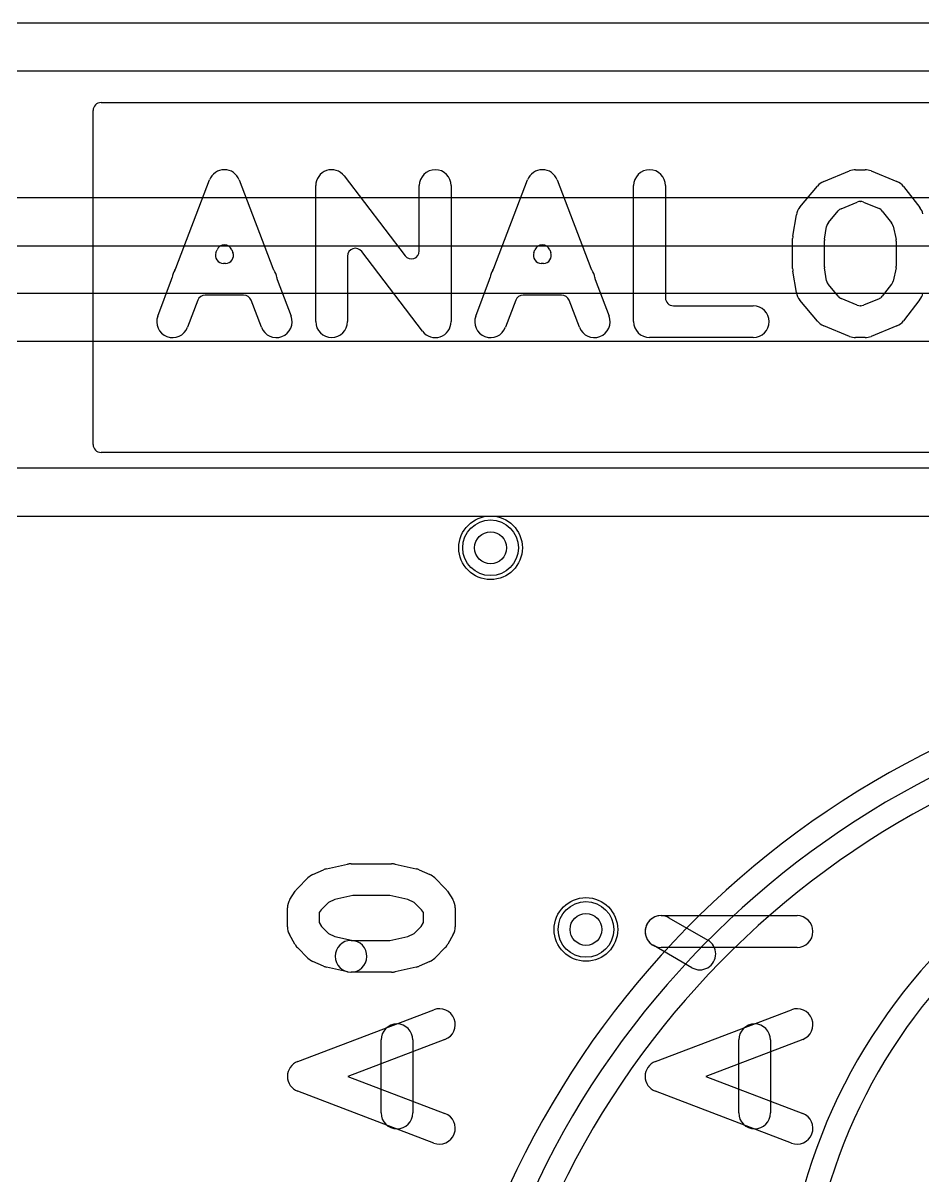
# Model space of a CAD drawing. Extents: x 0 to 57.1, y 0 to 59.8.
# Drawn here: x 37.06 to 42.72, y 12.45 to 19.7 of the extents above; entities that cross this region are included whole.
import ezdxf

# ---------------------------------------------------------------- set-up
doc = ezdxf.new("R2010")
doc.units = 0
for name, color, linetype in [('Hole', 1, 'CONTINUOUS'), ('L1', 3, 'CONTINUOUS'), ('L2', 3, 'CONTINUOUS'), ('L3', 3, 'CONTINUOUS'), ('L4', 3, 'CONTINUOUS'), ('PartsSilk-A', 221, 'CONTINUOUS'), ('Resist-A', 2, 'CONTINUOUS'), ('Resist-B', 2, 'CONTINUOUS'), ('Silk-A', 140, 'CONTINUOUS')]:
    doc.layers.add(name, color=color, linetype=linetype)

msp = doc.modelspace()

# ---------------------------------------------------------------- linework, layer by layer
at = {"layer": 'Hole'}
for centre in [(40, 16.4), (40.6, 14)]:
    msp.add_circle(centre, 0.1, dxfattribs=at)
at = {"layer": 'L1'}
for p, q in [((45.2, 19.70004), (29.1, 19.70004)), ((29.1, 19.4), (45.2, 19.4)), ((45.2, 18.6), (29.1, 18.6)), ((29.82503, 18.29996), (45.2, 18.29996)), ((51.9, 18.00004), (30.7, 18.00004)), ((30.7, 17.7), (51.9, 17.7)), ((51.9, 16.9), (30.7, 16.9)), ((31.2, 16.59996), (51.9, 16.59996))]:
    msp.add_line(p, q, dxfattribs=at)
for centre in [(40, 16.4), (40.6, 14)]:
    msp.add_circle(centre, 0.2, dxfattribs=at)
for centre, radius, start, end in [((45.32126, 9.99999), 5.72505, 90.0001, 164.999913), ((45.32125, 10), 5.575, 90, 165.000042), ((45.32125, 10), 5.425, 90, 165.00004), ((45.41, 11.4), 3.575, 90, 180), ((45.41, 11.4), 3.425, 90, 180)]:
    msp.add_arc(centre, radius, start, end, dxfattribs=at)
at = {"layer": 'L2'}
for centre in [(40, 16.4), (40.6, 14)]:
    msp.add_circle(centre, 0.2, dxfattribs=at)
at = {"layer": 'L3'}
for centre in [(40, 16.4), (40.6, 14)]:
    msp.add_circle(centre, 0.2, dxfattribs=at)
at = {"layer": 'L4'}
for centre in [(40, 16.4), (40.6, 14)]:
    msp.add_circle(centre, 0.2, dxfattribs=at)
at = {"layer": 'PartsSilk-A'}
for p, q in [((37.5, 17.05), (37.5, 19.15)), ((37.55, 19.2), (47.25, 19.2)), ((42.2963, 18.77778), (42.35556, 18.77778)), ((38.02107, 18.15842), (38.23248, 18.71338)), ((38.41938, 18.71338), (38.63079, 18.15843)), ((39.07954, 18.73838), (39.46208, 18.2363)), ((40.02107, 18.15842), (40.23248, 18.71338)), ((40.41938, 18.71338), (40.63079, 18.15843)), ((42.09547, 18.70366), (42.25746, 18.76993)), ((42.39398, 18.7701), (42.55639, 18.70366)), ((38.9, 17.82222), (38.9, 18.67778)), ((39.55185, 18.26661), (39.55185, 18.67778)), ((39.75185, 18.67778), (39.75185, 17.82222)), ((40.9, 17.82222), (40.9, 18.67778)), ((41.1, 18.67778), (41.1, 17.97222)), ((41.9454, 18.5418), (42.05651, 18.67513)), ((42.59746, 18.6725), (42.70116, 18.53917)), ((42.20573, 18.53269), (42.30685, 18.57406)), ((42.32578, 18.57778), (42.32606, 18.57778)), ((42.34499, 18.57406), (42.44362, 18.53371)), ((41.90136, 18.36088), (41.92358, 18.49422)), ((42.12508, 18.44501), (42.18626, 18.51842)), ((42.46415, 18.51813), (42.52258, 18.44302)), ((42.10068, 18.34024), (42.11417, 18.42122)), ((42.53192, 18.42316), (42.55066, 18.33882)), ((41.9, 18.15556), (41.9, 18.34444)), ((38.27253, 18.25669), (38.27921, 18.27422)), ((38.37266, 18.27422), (38.37934, 18.25669)), ((40.27253, 18.25669), (40.27921, 18.27422)), ((40.37266, 18.27422), (40.37934, 18.25669)), ((42.1, 18.16798), (42.1, 18.33202)), ((42.55185, 18.32797), (42.55185, 18.17203)), ((39.1, 18.23339), (39.1, 17.82222)), ((39.57231, 17.76162), (39.18977, 18.2637)), ((38.33261, 18.18889), (38.31925, 18.18889)), ((40.33261, 18.18889), (40.31925, 18.18889)), ((41.92358, 18.00578), (41.90136, 18.13912)), ((42.11417, 18.07879), (42.10068, 18.15976)), ((42.55066, 18.16118), (42.53192, 18.07684)), ((37.90655, 17.85782), (37.99387, 18.08702)), ((38.65799, 18.08699), (38.7453, 17.85782)), ((39.90655, 17.85782), (39.99387, 18.08702)), ((40.65799, 18.08699), (40.7453, 17.85782)), ((42.18626, 17.98158), (42.12508, 18.05499)), ((42.52258, 18.05698), (42.46415, 17.98187)), ((38.44689, 17.98889), (38.20497, 17.98889)), ((40.44689, 17.98889), (40.20497, 17.98889)), ((38.15824, 17.95669), (38.09345, 17.78662)), ((38.5584, 17.78662), (38.49362, 17.95669)), ((40.15824, 17.95669), (40.09345, 17.78662)), ((40.5584, 17.78662), (40.49362, 17.95669)), ((41.15, 17.92222), (41.65185, 17.92222)), ((42.05651, 17.82487), (41.9454, 17.9582)), ((42.30686, 17.92594), (42.20574, 17.96731)), ((42.32607, 17.92222), (42.32579, 17.92222)), ((42.44362, 17.96629), (42.345, 17.92594)), ((42.70116, 17.96083), (42.59746, 17.8275)), ((42.25844, 17.72967), (42.09547, 17.79634)), ((42.55639, 17.79634), (42.39343, 17.72967)), ((41.65185, 17.72222), (41, 17.72222)), ((42.35556, 17.72222), (42.2963, 17.72222)), ((47.25, 17), (37.55, 17)), ((38.88161, 14.34508), (38.94828, 14.37471)), ((38.9672, 14.38095), (39.10053, 14.41058)), ((39.12222, 14.41296), (39.37778, 14.41296)), ((39.39947, 14.41058), (39.5328, 14.38095)), ((39.55172, 14.37471), (39.61839, 14.34508)), ((38.78485, 14.25775), (38.85151, 14.32441)), ((39.64849, 14.32441), (39.71515, 14.25775)), ((38.73811, 14.18927), (38.77145, 14.24112)), ((39.1332, 14.21296), (39.02036, 14.18788)), ((39.3668, 14.21296), (39.1332, 14.21296)), ((39.47964, 14.18788), (39.3668, 14.21296)), ((39.72855, 14.24112), (39.76189, 14.18927)), ((38.9798, 14.16986), (38.93386, 14.12392)), ((39.02036, 14.18788), (38.9798, 14.16986)), ((39.5202, 14.16986), (39.47964, 14.18788)), ((39.56614, 14.12392), (39.5202, 14.16986)), ((38.72222, 14.01667), (38.72222, 14.13519)), ((38.93386, 14.12392), (38.92222, 14.10581)), ((38.92222, 14.10581), (38.92222, 14.04287)), ((39.57778, 14.10581), (39.56614, 14.12392)), ((39.57778, 14.04287), (39.57778, 14.10581)), ((39.77778, 14.13519), (39.77778, 14.01667)), ((41.07222, 14.08704), (41.92778, 14.08704)), ((41.12212, 14.0737), (41.36657, 13.93296)), ((38.92222, 14.04287), (38.93598, 14.01841)), ((38.93598, 14.01841), (38.9798, 13.97458)), ((39.5202, 13.97458), (39.56402, 14.01841)), ((39.56402, 14.01841), (39.57778, 14.04287)), ((38.76841, 13.90838), (38.73507, 13.96764)), ((38.9798, 13.97458), (39.02036, 13.95656)), ((39.02036, 13.95656), (39.14391, 13.9291)), ((39.12222, 13.93148), (39.3668, 13.93148)), ((39.3668, 13.93148), (39.47964, 13.95656)), ((39.47964, 13.95656), (39.5202, 13.97458)), ((39.76493, 13.96764), (39.73159, 13.90838)), ((38.8515, 13.82003), (38.78484, 13.8867)), ((39.71516, 13.8867), (39.6485, 13.82003)), ((41.26677, 13.75964), (41.02232, 13.90038)), ((41.92778, 13.88704), (41.07222, 13.88704)), ((38.94828, 13.76973), (38.88161, 13.79936)), ((39.61839, 13.79936), (39.55172, 13.76973)), ((39.10053, 13.73386), (38.9672, 13.76349)), ((39.37778, 13.73148), (39.12222, 13.73148)), ((39.5328, 13.76349), (39.39947, 13.73386)), ((38.78662, 13.16938), (39.64218, 13.4953)), ((41.03662, 13.16938), (41.89218, 13.4953)), ((39.71338, 13.3084), (39.10312, 13.07593)), ((39.31111, 12.8463), (39.31111, 13.30556)), ((39.51111, 13.30556), (39.51111, 12.8463)), ((41.96338, 13.3084), (41.35312, 13.07593)), ((41.56111, 12.8463), (41.56111, 13.30556)), ((41.76111, 13.30556), (41.76111, 12.8463)), ((39.10312, 13.07593), (39.71338, 12.84345)), ((41.35312, 13.07593), (41.96338, 12.84345)), ((39.64218, 12.65655), (38.78662, 12.98248)), ((41.89218, 12.65655), (41.03662, 12.98248))]:
    msp.add_line(p, q, dxfattribs=at)
for centre, radius, start, end in [((37.55, 19.15), 0.05, 90, 180), ((38.32593, 18.67778), 0.1, 20.854458, 159.145542), ((39, 18.67778), 0.1, 37.30308, 180), ((39.65185, 18.67778), 0.1, 0, 180), ((40.32593, 18.67778), 0.1, 20.854458, 159.145542), ((41, 18.67778), 0.1, 0, 180), ((42.2963, 18.67778), 0.1, 90, 112.649394), ((42.35556, 18.67778), 0.1, 67.522939, 90), ((42.23853, 18.81621), 0.05, -67.753869, -67.343112), ((42.41291, 18.81638), 0.05, -112.482355, -112.246131), ((42.13333, 18.61111), 0.1, 112.2483, 140.192962), ((42.51852, 18.61111), 0.1, 37.871466, 67.746396), ((42.32578, 18.52778), 0.05, 90, 112.249024), ((42.32606, 18.52778), 0.05, 67.753869, 90), ((42.02222, 18.47778), 0.1, 140.192962, 170.537678), ((42.22467, 18.48641), 0.05, 112.256736, 140.195108), ((42.42469, 18.48743), 0.05, 37.883025, 67.749569), ((42.62222, 18.47778), 0.1, 12.526943, 37.871466), ((42.16349, 18.413), 0.05, 140.192962, 170.540632), ((42.48311, 18.41232), 0.05, 12.52135, 37.876873), ((42, 18.34444), 0.1, 170.537678, 180), ((38.32594, 18.25642), 0.05, 20.856498, 159.147581), ((39.15, 18.23339), 0.05, 37.312195, 180), ((40.32594, 18.25642), 0.05, 20.856498, 159.147581), ((42.15, 18.33202), 0.05, 170.537678, 180), ((42.50185, 18.32798), 0.05, -0.011459, 12.526779), ((38.31925, 18.23889), 0.05, 159.143502, -90), ((38.33261, 18.23889), 0.05, -90, 20.850549), ((39.50185, 18.2666), 0.05, -142.695745, 0.011459), ((40.31925, 18.23889), 0.05, 159.143502, -90), ((40.33261, 18.23889), 0.05, -90, 20.850549), ((38.0963, 18.08889), 0.1, 144.39305, 173.903419), ((37.97435, 18.17622), 0.05, -35.60695, -20.856498), ((38.67751, 18.17623), 0.05, -159.143502, -144.39305), ((38.55556, 18.08889), 0.1, 6.084578, 35.611608), ((40.0963, 18.08889), 0.1, 144.39305, 173.903419), ((39.97435, 18.17622), 0.05, -35.60695, -20.856498), ((40.67751, 18.17623), 0.05, -159.143502, -144.39305), ((40.55556, 18.08889), 0.1, 6.084578, 35.611608), ((42, 18.15556), 0.1, 180, -170.537678), ((42.15, 18.16798), 0.05, 180, -170.540955), ((42.50185, 18.17203), 0.05, -12.532536, 0), ((37.94715, 18.10482), 0.05, -20.856498, -6.095972), ((38.70471, 18.10479), 0.05, -173.914207, -159.143502), ((39.94715, 18.10482), 0.05, -20.856498, -6.095972), ((40.70471, 18.10479), 0.05, -173.914207, -159.143502), ((42.16349, 18.087), 0.05, -170.548981, -140.193757), ((42.48311, 18.08769), 0.05, -37.885032, -12.527535), ((38.20496, 17.93889), 0.05, 89.988541, 159.143502), ((38.4469, 17.93889), 0.05, 20.853162, 90.011459), ((40.20496, 17.93889), 0.05, 89.988541, 159.143502), ((40.4469, 17.93889), 0.05, 20.853162, 90.011459), ((42.02222, 18.02222), 0.1, -170.537678, -140.192962), ((42.22467, 18.01359), 0.05, -140.192962, -112.249024), ((42.42468, 18.01257), 0.05, -67.743264, -37.879615), ((42.62222, 18.02222), 0.1, -37.871466, -12.526943), ((41.15, 17.97222), 0.05, 180, -90), ((41.65185, 17.82222), 0.1, -90, 90), ((42.32579, 17.97222), 0.05, -112.246131, -90), ((42.32607, 17.97222), 0.05, -90, -67.749734), ((38, 17.82222), 0.1, 159.145542, -20.854458), ((38.65185, 17.82222), 0.1, -159.145542, 20.854458), ((40, 17.82222), 0.1, 159.145542, -20.854458), ((40.65185, 17.82222), 0.1, -159.145542, 20.854458), ((39, 17.82222), 0.1, 180, 0), ((39.65185, 17.82222), 0.1, -142.69692, 0), ((41, 17.82222), 0.1, 180, -90), ((42.13333, 17.88889), 0.1, -140.192962, -112.248301), ((42.51852, 17.88889), 0.1, -67.746396, -37.871466), ((42.2963, 17.82222), 0.1, -112.2483, -90), ((42.35556, 17.82222), 0.1, -90, -67.746396), ((37.55, 17.05), 0.05, 180, -90), ((38.98889, 14.28333), 0.1, 102.526943, 113.960744), ((39.12222, 14.31296), 0.1, 90, 102.526943), ((39.37778, 14.31296), 0.1, 77.473057, 90), ((39.51111, 14.28333), 0.1, 66.039256, 77.473057), ((38.92222, 14.2537), 0.1, 113.960744, 135), ((39.57778, 14.2537), 0.1, 45, 66.039256), ((38.85556, 14.18704), 0.1, 135, 147.260298), ((39.64444, 14.18704), 0.1, 32.739702, 45), ((38.82222, 14.13519), 0.1, 147.260298, 180), ((39.67778, 14.13519), 0.1, 0, 32.739702), ((41.07222, 13.98704), 0.1, 60.066081, -119.930818), ((41.07222, 13.98704), 0.1, 90, -90), ((41.92778, 13.98704), 0.1, -90, 90), ((38.82222, 14.01667), 0.1, 180, -150.638189), ((39.67778, 14.01667), 0.1, -29.361811, 0), ((39.12222, 13.83148), 0.1, 90, -90), ((39.12222, 13.83148), 0.1, -102.526943, 77.470737), ((41.31667, 13.8463), 0.1, -119.933919, 60.069182), ((38.85556, 13.95741), 0.1, -150.638189, -135.004051), ((39.64444, 13.95741), 0.1, -44.995949, -29.361811), ((38.92222, 13.89074), 0.1, -135.004051, -113.960744), ((39.57778, 13.89074), 0.1, -66.039256, -44.995949), ((38.98889, 13.86111), 0.1, -113.960744, -102.526943), ((39.37778, 13.83148), 0.1, -90, -77.473057), ((39.51111, 13.86111), 0.1, -77.473057, -66.039256), ((39.67778, 13.40185), 0.1, -69.145542, 110.854012), ((41.92778, 13.40185), 0.1, -69.145542, 110.854012), ((39.41111, 13.30556), 0.1, 0, 180), ((41.66111, 13.30556), 0.1, 0, 180), ((38.82222, 13.07593), 0.1, 110.854458, -110.854597), ((41.07222, 13.07593), 0.1, 110.854458, -110.854597), ((39.41111, 12.8463), 0.1, 180, 0), ((39.67778, 12.75), 0.1, -110.854458, 69.145403), ((41.66111, 12.8463), 0.1, 180, 0), ((41.92778, 12.75), 0.1, -110.854458, 69.145403)]:
    msp.add_arc(centre, radius, start, end, dxfattribs=at)
at = {"layer": 'Resist-A'}
for centre in [(40, 16.4), (40.6, 14)]:
    msp.add_circle(centre, 0.175, dxfattribs=at)
at = {"layer": 'Resist-B'}
for centre in [(40, 16.4), (40.6, 14)]:
    msp.add_circle(centre, 0.175, dxfattribs=at)
at = {"layer": 'Silk-A'}
for p, q in [((37.5, 17.05), (37.5, 19.15)), ((37.55, 19.2), (47.25, 19.2)), ((42.2963, 18.77778), (42.35556, 18.77778)), ((38.02107, 18.15842), (38.23248, 18.71338)), ((38.41938, 18.71338), (38.63079, 18.15843)), ((39.07954, 18.73838), (39.46208, 18.2363)), ((40.02107, 18.15842), (40.23248, 18.71338)), ((40.41938, 18.71338), (40.63079, 18.15843)), ((42.09547, 18.70366), (42.25746, 18.76993)), ((42.39398, 18.7701), (42.55639, 18.70366)), ((38.9, 17.82222), (38.9, 18.67778)), ((39.55185, 18.26661), (39.55185, 18.67778)), ((39.75185, 18.67778), (39.75185, 17.82222)), ((40.9, 17.82222), (40.9, 18.67778)), ((41.1, 18.67778), (41.1, 17.97222)), ((41.9454, 18.5418), (42.05651, 18.67513)), ((42.59746, 18.6725), (42.70116, 18.53917)), ((42.20573, 18.53269), (42.30685, 18.57406)), ((42.32578, 18.57778), (42.32606, 18.57778)), ((42.34499, 18.57406), (42.44362, 18.53371)), ((41.90136, 18.36088), (41.92358, 18.49422)), ((42.12508, 18.44501), (42.18626, 18.51842)), ((42.46415, 18.51813), (42.52258, 18.44302)), ((42.10068, 18.34024), (42.11417, 18.42122)), ((42.53192, 18.42316), (42.55066, 18.33882)), ((41.9, 18.15556), (41.9, 18.34444)), ((38.27253, 18.25669), (38.27921, 18.27422)), ((38.37266, 18.27422), (38.37934, 18.25669)), ((40.27253, 18.25669), (40.27921, 18.27422)), ((40.37266, 18.27422), (40.37934, 18.25669)), ((42.1, 18.16798), (42.1, 18.33202)), ((42.55185, 18.32797), (42.55185, 18.17203)), ((39.1, 18.23339), (39.1, 17.82222)), ((39.57231, 17.76162), (39.18977, 18.2637)), ((38.33261, 18.18889), (38.31925, 18.18889)), ((40.33261, 18.18889), (40.31925, 18.18889)), ((41.92358, 18.00578), (41.90136, 18.13912)), ((42.11417, 18.07879), (42.10068, 18.15976)), ((42.55066, 18.16118), (42.53192, 18.07684)), ((37.90655, 17.85782), (37.99387, 18.08702)), ((38.65799, 18.08699), (38.7453, 17.85782)), ((39.90655, 17.85782), (39.99387, 18.08702)), ((40.65799, 18.08699), (40.7453, 17.85782)), ((42.18626, 17.98158), (42.12508, 18.05499)), ((42.52258, 18.05698), (42.46415, 17.98187)), ((38.44689, 17.98889), (38.20497, 17.98889)), ((40.44689, 17.98889), (40.20497, 17.98889)), ((38.15824, 17.95669), (38.09345, 17.78662)), ((38.5584, 17.78662), (38.49362, 17.95669)), ((40.15824, 17.95669), (40.09345, 17.78662)), ((40.5584, 17.78662), (40.49362, 17.95669)), ((41.15, 17.92222), (41.65185, 17.92222)), ((42.05651, 17.82487), (41.9454, 17.9582)), ((42.30686, 17.92594), (42.20574, 17.96731)), ((42.32607, 17.92222), (42.32579, 17.92222)), ((42.44362, 17.96629), (42.345, 17.92594)), ((42.70116, 17.96083), (42.59746, 17.8275)), ((42.25844, 17.72967), (42.09547, 17.79634)), ((42.55639, 17.79634), (42.39343, 17.72967)), ((41.65185, 17.72222), (41, 17.72222)), ((42.35556, 17.72222), (42.2963, 17.72222)), ((47.25, 17), (37.55, 17)), ((38.88161, 14.34508), (38.94828, 14.37471)), ((38.9672, 14.38095), (39.10053, 14.41058)), ((39.12222, 14.41296), (39.37778, 14.41296)), ((39.39947, 14.41058), (39.5328, 14.38095)), ((39.55172, 14.37471), (39.61839, 14.34508)), ((38.78485, 14.25775), (38.85151, 14.32441)), ((39.64849, 14.32441), (39.71515, 14.25775)), ((38.73811, 14.18927), (38.77145, 14.24112)), ((39.1332, 14.21296), (39.02036, 14.18788)), ((39.3668, 14.21296), (39.1332, 14.21296)), ((39.47964, 14.18788), (39.3668, 14.21296)), ((39.72855, 14.24112), (39.76189, 14.18927)), ((38.9798, 14.16986), (38.93386, 14.12392)), ((39.02036, 14.18788), (38.9798, 14.16986)), ((39.5202, 14.16986), (39.47964, 14.18788)), ((39.56614, 14.12392), (39.5202, 14.16986)), ((38.72222, 14.01667), (38.72222, 14.13519)), ((38.93386, 14.12392), (38.92222, 14.10581)), ((38.92222, 14.10581), (38.92222, 14.04287)), ((39.57778, 14.10581), (39.56614, 14.12392)), ((39.57778, 14.04287), (39.57778, 14.10581)), ((39.77778, 14.13519), (39.77778, 14.01667)), ((41.07222, 14.08704), (41.92778, 14.08704)), ((41.12212, 14.0737), (41.36657, 13.93296)), ((38.92222, 14.04287), (38.93598, 14.01841)), ((38.93598, 14.01841), (38.9798, 13.97458)), ((39.5202, 13.97458), (39.56402, 14.01841)), ((39.56402, 14.01841), (39.57778, 14.04287)), ((38.76841, 13.90838), (38.73507, 13.96764)), ((38.9798, 13.97458), (39.02036, 13.95656)), ((39.02036, 13.95656), (39.14391, 13.9291)), ((39.12222, 13.93148), (39.3668, 13.93148)), ((39.3668, 13.93148), (39.47964, 13.95656)), ((39.47964, 13.95656), (39.5202, 13.97458)), ((39.76493, 13.96764), (39.73159, 13.90838)), ((38.8515, 13.82003), (38.78484, 13.8867)), ((39.71516, 13.8867), (39.6485, 13.82003)), ((41.26677, 13.75964), (41.02232, 13.90038)), ((41.92778, 13.88704), (41.07222, 13.88704)), ((38.94828, 13.76973), (38.88161, 13.79936)), ((39.61839, 13.79936), (39.55172, 13.76973)), ((39.10053, 13.73386), (38.9672, 13.76349)), ((39.37778, 13.73148), (39.12222, 13.73148)), ((39.5328, 13.76349), (39.39947, 13.73386)), ((38.78662, 13.16938), (39.64218, 13.4953)), ((41.03662, 13.16938), (41.89218, 13.4953)), ((39.71338, 13.3084), (39.10312, 13.07593)), ((39.31111, 12.8463), (39.31111, 13.30556)), ((39.51111, 13.30556), (39.51111, 12.8463)), ((41.96338, 13.3084), (41.35312, 13.07593)), ((41.56111, 12.8463), (41.56111, 13.30556)), ((41.76111, 13.30556), (41.76111, 12.8463)), ((39.10312, 13.07593), (39.71338, 12.84345)), ((41.35312, 13.07593), (41.96338, 12.84345)), ((39.64218, 12.65655), (38.78662, 12.98248)), ((41.89218, 12.65655), (41.03662, 12.98248))]:
    msp.add_line(p, q, dxfattribs=at)
for centre, radius, start, end in [((37.55, 19.15), 0.05, 90, 180), ((38.32593, 18.67778), 0.1, 20.854458, 159.145542), ((39, 18.67778), 0.1, 37.30308, 180), ((39.65185, 18.67778), 0.1, 0, 180), ((40.32593, 18.67778), 0.1, 20.854458, 159.145542), ((41, 18.67778), 0.1, 0, 180), ((42.2963, 18.67778), 0.1, 90, 112.649394), ((42.35556, 18.67778), 0.1, 67.522939, 90), ((42.23853, 18.81621), 0.05, -67.753869, -67.343112), ((42.41291, 18.81638), 0.05, -112.482355, -112.246131), ((42.13333, 18.61111), 0.1, 112.2483, 140.192962), ((42.51852, 18.61111), 0.1, 37.871466, 67.746396), ((42.32578, 18.52778), 0.05, 90, 112.249024), ((42.32606, 18.52778), 0.05, 67.753869, 90), ((42.02222, 18.47778), 0.1, 140.192962, 170.537678), ((42.22467, 18.48641), 0.05, 112.256736, 140.195108), ((42.42469, 18.48743), 0.05, 37.883025, 67.749569), ((42.62222, 18.47778), 0.1, 12.526943, 37.871466), ((42.16349, 18.413), 0.05, 140.192962, 170.540632), ((42.48311, 18.41232), 0.05, 12.52135, 37.876873), ((42, 18.34444), 0.1, 170.537678, 180), ((38.32594, 18.25642), 0.05, 20.856498, 159.147581), ((39.15, 18.23339), 0.05, 37.312195, 180), ((40.32594, 18.25642), 0.05, 20.856498, 159.147581), ((42.15, 18.33202), 0.05, 170.537678, 180), ((42.50185, 18.32798), 0.05, -0.011459, 12.526779), ((38.31925, 18.23889), 0.05, 159.143502, -90), ((38.33261, 18.23889), 0.05, -90, 20.850549), ((39.50185, 18.2666), 0.05, -142.695745, 0.011459), ((40.31925, 18.23889), 0.05, 159.143502, -90), ((40.33261, 18.23889), 0.05, -90, 20.850549), ((38.0963, 18.08889), 0.1, 144.39305, 173.903419), ((37.97435, 18.17622), 0.05, -35.60695, -20.856498), ((38.67751, 18.17623), 0.05, -159.143502, -144.39305), ((38.55556, 18.08889), 0.1, 6.084578, 35.611608), ((40.0963, 18.08889), 0.1, 144.39305, 173.903419), ((39.97435, 18.17622), 0.05, -35.60695, -20.856498), ((40.67751, 18.17623), 0.05, -159.143502, -144.39305), ((40.55556, 18.08889), 0.1, 6.084578, 35.611608), ((42, 18.15556), 0.1, 180, -170.537678), ((42.15, 18.16798), 0.05, 180, -170.540955), ((42.50185, 18.17203), 0.05, -12.532536, 0), ((37.94715, 18.10482), 0.05, -20.856498, -6.095972), ((38.70471, 18.10479), 0.05, -173.914207, -159.143502), ((39.94715, 18.10482), 0.05, -20.856498, -6.095972), ((40.70471, 18.10479), 0.05, -173.914207, -159.143502), ((42.16349, 18.087), 0.05, -170.548981, -140.193757), ((42.48311, 18.08769), 0.05, -37.885032, -12.527535), ((38.20496, 17.93889), 0.05, 89.988541, 159.143502), ((38.4469, 17.93889), 0.05, 20.853162, 90.011459), ((40.20496, 17.93889), 0.05, 89.988541, 159.143502), ((40.4469, 17.93889), 0.05, 20.853162, 90.011459), ((42.02222, 18.02222), 0.1, -170.537678, -140.192962), ((42.22467, 18.01359), 0.05, -140.192962, -112.249024), ((42.42468, 18.01257), 0.05, -67.743264, -37.879615), ((42.62222, 18.02222), 0.1, -37.871466, -12.526943), ((41.15, 17.97222), 0.05, 180, -90), ((41.65185, 17.82222), 0.1, -90, 90), ((42.32579, 17.97222), 0.05, -112.246131, -90), ((42.32607, 17.97222), 0.05, -90, -67.749734), ((38, 17.82222), 0.1, 159.145542, -20.854458), ((38.65185, 17.82222), 0.1, -159.145542, 20.854458), ((40, 17.82222), 0.1, 159.145542, -20.854458), ((40.65185, 17.82222), 0.1, -159.145542, 20.854458), ((39, 17.82222), 0.1, 180, 0), ((39.65185, 17.82222), 0.1, -142.69692, 0), ((41, 17.82222), 0.1, 180, -90), ((42.13333, 17.88889), 0.1, -140.192962, -112.248301), ((42.51852, 17.88889), 0.1, -67.746396, -37.871466), ((42.2963, 17.82222), 0.1, -112.2483, -90), ((42.35556, 17.82222), 0.1, -90, -67.746396), ((37.55, 17.05), 0.05, 180, -90), ((38.98889, 14.28333), 0.1, 102.526943, 113.960744), ((39.12222, 14.31296), 0.1, 90, 102.526943), ((39.37778, 14.31296), 0.1, 77.473057, 90), ((39.51111, 14.28333), 0.1, 66.039256, 77.473057), ((38.92222, 14.2537), 0.1, 113.960744, 135), ((39.57778, 14.2537), 0.1, 45, 66.039256), ((38.85556, 14.18704), 0.1, 135, 147.260298), ((39.64444, 14.18704), 0.1, 32.739702, 45), ((38.82222, 14.13519), 0.1, 147.260298, 180), ((39.67778, 14.13519), 0.1, 0, 32.739702), ((41.07222, 13.98704), 0.1, 60.066081, -119.930818), ((41.07222, 13.98704), 0.1, 90, -90), ((41.92778, 13.98704), 0.1, -90, 90), ((38.82222, 14.01667), 0.1, 180, -150.638189), ((39.67778, 14.01667), 0.1, -29.361811, 0), ((39.12222, 13.83148), 0.1, 90, -90), ((39.12222, 13.83148), 0.1, -102.526943, 77.470737), ((41.31667, 13.8463), 0.1, -119.933919, 60.069182), ((38.85556, 13.95741), 0.1, -150.638189, -135.004051), ((39.64444, 13.95741), 0.1, -44.995949, -29.361811), ((38.92222, 13.89074), 0.1, -135.004051, -113.960744), ((39.57778, 13.89074), 0.1, -66.039256, -44.995949), ((38.98889, 13.86111), 0.1, -113.960744, -102.526943), ((39.37778, 13.83148), 0.1, -90, -77.473057), ((39.51111, 13.86111), 0.1, -77.473057, -66.039256), ((39.67778, 13.40185), 0.1, -69.145542, 110.854012), ((41.92778, 13.40185), 0.1, -69.145542, 110.854012), ((39.41111, 13.30556), 0.1, 0, 180), ((41.66111, 13.30556), 0.1, 0, 180), ((38.82222, 13.07593), 0.1, 110.854458, -110.854597), ((41.07222, 13.07593), 0.1, 110.854458, -110.854597), ((39.41111, 12.8463), 0.1, 180, 0), ((39.67778, 12.75), 0.1, -110.854458, 69.145403), ((41.66111, 12.8463), 0.1, 180, 0), ((41.92778, 12.75), 0.1, -110.854458, 69.145403)]:
    msp.add_arc(centre, radius, start, end, dxfattribs=at)

doc.saveas('drawing.dxf')
